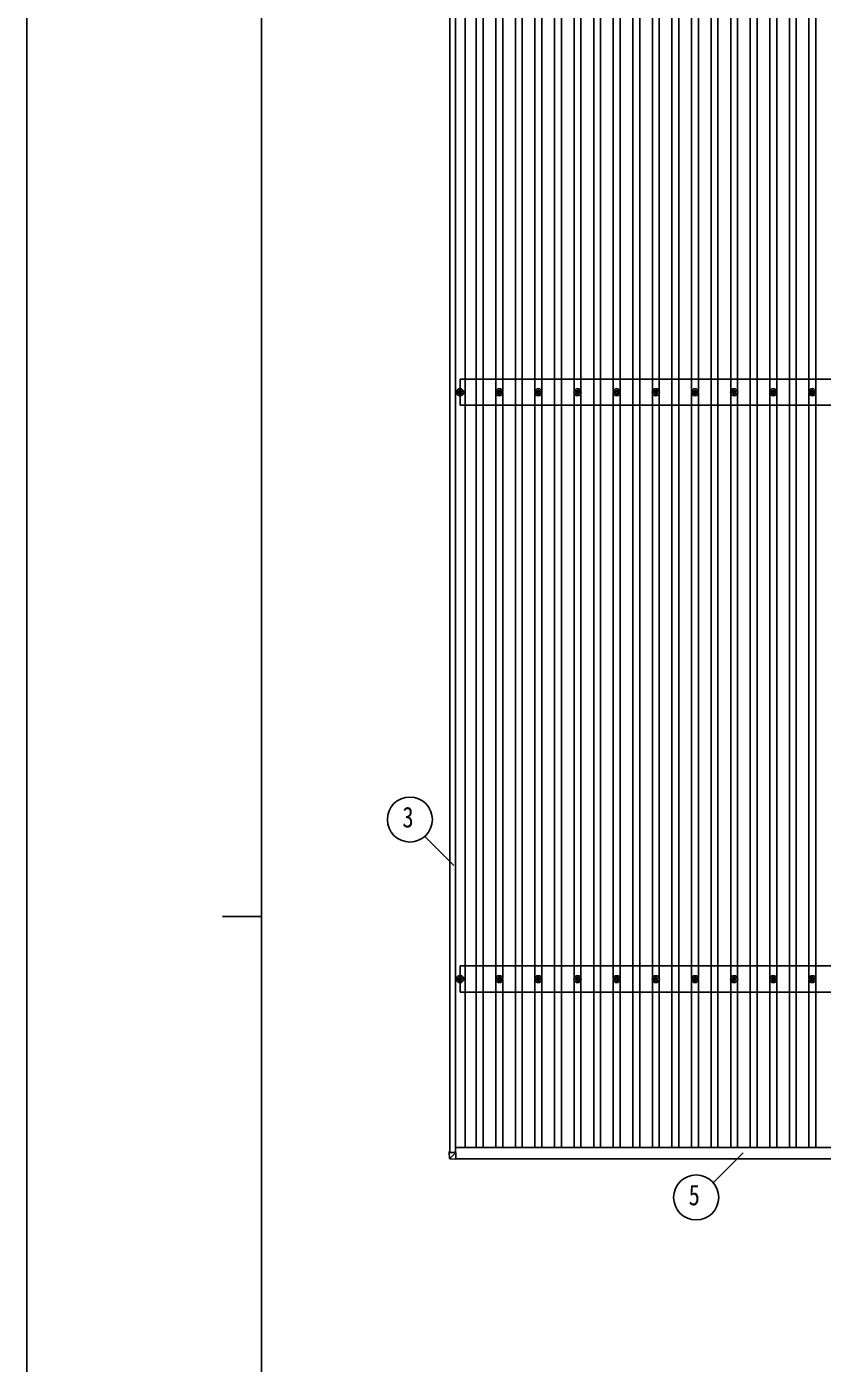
# Model space of a CAD drawing. Units: millimetres, scale not verified. Extents: x -16820 to 16820, y -11880 to 11880.
# Drawn here: x -16820 to -12755, y -1784 to 5048 of the extents above; entities that cross this region are included whole.
import ezdxf
from ezdxf.enums import TextEntityAlignment as Align

# ---------------------------------------------------------------- set-up
doc = ezdxf.new("R2010")
doc.units = ezdxf.units.MM
doc.header["$LTSCALE"] = 60
for name, color, linetype in [('0-5_YKK_13', 4, 'Continuous'), ('0-6_YKK_A1', 4, 'Continuous'), ('0-7_YKK_D', 6, 'Continuous'), ('0-8_YKK_ZWAK', 7, 'Continuous')]:
    doc.layers.add(name, color=color, linetype=linetype)
doc.styles.add('ＭＳ ゴシック', font='')
doc.styles.get('ＭＳ ゴシック').set_extended_font_data('MS Gothic')

msp = doc.modelspace()

# ---------------------------------------------------------------- linework, layer by layer
at = {"layer": '0-5_YKK_13'}
for p, q in [((-14615.84, 3181.44), (-14611.43, 3181.44)), ((-14615.84, 3177.94), (-14611.43, 3177.94)), ((-14607.6, 3189.69), (-14607.6, 3185.27)), ((-14607.6, 3174.11), (-14607.6, 3169.69)), ((-14604.1, 3189.69), (-14604.1, 3185.27)), ((-14604.1, 3174.11), (-14604.1, 3169.69)), ((-14600.26, 3181.44), (-14595.85, 3181.44)), ((-14600.26, 3177.94), (-14595.85, 3177.94)), ((-14415.84, 3181.44), (-14411.43, 3181.44)), ((-14415.84, 3177.94), (-14411.43, 3177.94)), ((-14407.6, 3189.69), (-14407.6, 3185.27)), ((-14407.6, 3174.11), (-14407.6, 3169.69)), ((-14404.1, 3189.69), (-14404.1, 3185.27)), ((-14404.1, 3174.11), (-14404.1, 3169.69)), ((-14400.26, 3181.44), (-14395.85, 3181.44)), ((-14400.26, 3177.94), (-14395.85, 3177.94)), ((-14215.84, 3181.44), (-14211.43, 3181.44)), ((-14215.84, 3177.94), (-14211.43, 3177.94)), ((-14207.6, 3189.69), (-14207.6, 3185.27)), ((-14207.6, 3174.11), (-14207.6, 3169.69)), ((-14204.1, 3189.69), (-14204.1, 3185.27)), ((-14204.1, 3174.11), (-14204.1, 3169.69)), ((-14200.26, 3181.44), (-14195.85, 3181.44)), ((-14200.26, 3177.94), (-14195.85, 3177.94)), ((-14015.84, 3181.44), (-14011.43, 3181.44)), ((-14015.84, 3177.94), (-14011.43, 3177.94)), ((-14007.6, 3189.69), (-14007.6, 3185.27)), ((-14007.6, 3174.11), (-14007.6, 3169.69)), ((-14004.1, 3189.69), (-14004.1, 3185.27)), ((-14004.1, 3174.11), (-14004.1, 3169.69)), ((-14000.26, 3181.44), (-13995.85, 3181.44)), ((-14000.26, 3177.94), (-13995.85, 3177.94)), ((-13815.84, 3181.44), (-13811.43, 3181.44)), ((-13815.84, 3177.94), (-13811.43, 3177.94)), ((-13807.6, 3189.69), (-13807.6, 3185.27)), ((-13807.6, 3174.11), (-13807.6, 3169.69)), ((-13804.1, 3189.69), (-13804.1, 3185.27)), ((-13804.1, 3174.11), (-13804.1, 3169.69)), ((-13800.26, 3181.44), (-13795.85, 3181.44)), ((-13800.26, 3177.94), (-13795.85, 3177.94)), ((-13615.84, 3181.44), (-13611.43, 3181.44)), ((-13615.84, 3177.94), (-13611.43, 3177.94)), ((-13607.6, 3189.69), (-13607.6, 3185.27)), ((-13607.6, 3174.11), (-13607.6, 3169.69)), ((-13604.1, 3189.69), (-13604.1, 3185.27)), ((-13604.1, 3174.11), (-13604.1, 3169.69)), ((-13600.26, 3181.44), (-13595.85, 3181.44)), ((-13600.26, 3177.94), (-13595.85, 3177.94)), ((-13415.84, 3181.44), (-13411.43, 3181.44)), ((-13415.84, 3177.94), (-13411.43, 3177.94)), ((-13407.6, 3189.69), (-13407.6, 3185.27)), ((-13407.6, 3174.11), (-13407.6, 3169.69)), ((-13404.1, 3189.69), (-13404.1, 3185.27)), ((-13404.1, 3174.11), (-13404.1, 3169.69)), ((-13400.26, 3181.44), (-13395.85, 3181.44)), ((-13400.26, 3177.94), (-13395.85, 3177.94)), ((-13215.84, 3181.44), (-13211.43, 3181.44)), ((-13215.84, 3177.94), (-13211.43, 3177.94)), ((-13207.6, 3189.69), (-13207.6, 3185.27)), ((-13207.6, 3174.11), (-13207.6, 3169.69)), ((-13204.1, 3189.69), (-13204.1, 3185.27)), ((-13204.1, 3174.11), (-13204.1, 3169.69)), ((-13200.26, 3181.44), (-13195.85, 3181.44)), ((-13200.26, 3177.94), (-13195.85, 3177.94)), ((-13015.84, 3181.44), (-13011.43, 3181.44)), ((-13015.84, 3177.94), (-13011.43, 3177.94)), ((-13007.6, 3189.69), (-13007.6, 3185.27)), ((-13007.6, 3174.11), (-13007.6, 3169.69)), ((-13004.1, 3189.69), (-13004.1, 3185.27)), ((-13004.1, 3174.11), (-13004.1, 3169.69)), ((-13000.26, 3181.44), (-12995.85, 3181.44)), ((-13000.26, 3177.94), (-12995.85, 3177.94)), ((-12815.84, 3181.44), (-12811.43, 3181.44)), ((-12815.84, 3177.94), (-12811.43, 3177.94)), ((-12807.6, 3189.69), (-12807.6, 3185.27)), ((-12807.6, 3174.11), (-12807.6, 3169.69)), ((-12804.1, 3189.69), (-12804.1, 3185.27)), ((-12804.1, 3174.11), (-12804.1, 3169.69)), ((-12800.26, 3181.44), (-12795.85, 3181.44)), ((-12800.26, 3177.94), (-12795.85, 3177.94)), ((-14615.84, 181.44), (-14611.43, 181.44)), ((-14615.84, 177.94), (-14611.43, 177.94)), ((-14607.6, 189.69), (-14607.6, 185.27)), ((-14607.6, 174.11), (-14607.6, 169.69)), ((-14604.1, 189.69), (-14604.1, 185.27)), ((-14604.1, 174.11), (-14604.1, 169.69)), ((-14600.26, 181.44), (-14595.85, 181.44)), ((-14600.26, 177.94), (-14595.85, 177.94)), ((-14415.84, 181.44), (-14411.43, 181.44)), ((-14415.84, 177.94), (-14411.43, 177.94)), ((-14407.6, 189.69), (-14407.6, 185.27)), ((-14407.6, 174.11), (-14407.6, 169.69)), ((-14404.1, 189.69), (-14404.1, 185.27)), ((-14404.1, 174.11), (-14404.1, 169.69)), ((-14400.26, 181.44), (-14395.85, 181.44)), ((-14400.26, 177.94), (-14395.85, 177.94)), ((-14215.84, 181.44), (-14211.43, 181.44)), ((-14215.84, 177.94), (-14211.43, 177.94)), ((-14207.6, 189.69), (-14207.6, 185.27)), ((-14207.6, 174.11), (-14207.6, 169.69)), ((-14204.1, 189.69), (-14204.1, 185.27)), ((-14204.1, 174.11), (-14204.1, 169.69)), ((-14200.26, 181.44), (-14195.85, 181.44)), ((-14200.26, 177.94), (-14195.85, 177.94)), ((-14015.84, 181.44), (-14011.43, 181.44)), ((-14015.84, 177.94), (-14011.43, 177.94)), ((-14007.6, 189.69), (-14007.6, 185.27)), ((-14007.6, 174.11), (-14007.6, 169.69)), ((-14004.1, 189.69), (-14004.1, 185.27)), ((-14004.1, 174.11), (-14004.1, 169.69)), ((-14000.26, 181.44), (-13995.85, 181.44)), ((-14000.26, 177.94), (-13995.85, 177.94)), ((-13815.84, 181.44), (-13811.43, 181.44)), ((-13815.84, 177.94), (-13811.43, 177.94)), ((-13807.6, 189.69), (-13807.6, 185.27)), ((-13807.6, 174.11), (-13807.6, 169.69)), ((-13804.1, 189.69), (-13804.1, 185.27)), ((-13804.1, 174.11), (-13804.1, 169.69)), ((-13800.26, 181.44), (-13795.85, 181.44)), ((-13800.26, 177.94), (-13795.85, 177.94)), ((-13615.84, 181.44), (-13611.43, 181.44)), ((-13615.84, 177.94), (-13611.43, 177.94)), ((-13607.6, 189.69), (-13607.6, 185.27)), ((-13607.6, 174.11), (-13607.6, 169.69)), ((-13604.1, 189.69), (-13604.1, 185.27)), ((-13604.1, 174.11), (-13604.1, 169.69)), ((-13600.26, 181.44), (-13595.85, 181.44)), ((-13600.26, 177.94), (-13595.85, 177.94)), ((-13415.84, 181.44), (-13411.43, 181.44)), ((-13415.84, 177.94), (-13411.43, 177.94)), ((-13407.6, 189.69), (-13407.6, 185.27)), ((-13407.6, 174.11), (-13407.6, 169.69)), ((-13404.1, 189.69), (-13404.1, 185.27)), ((-13404.1, 174.11), (-13404.1, 169.69)), ((-13400.26, 181.44), (-13395.85, 181.44)), ((-13400.26, 177.94), (-13395.85, 177.94)), ((-13215.84, 181.44), (-13211.43, 181.44)), ((-13215.84, 177.94), (-13211.43, 177.94)), ((-13207.6, 189.69), (-13207.6, 185.27)), ((-13207.6, 174.11), (-13207.6, 169.69)), ((-13204.1, 189.69), (-13204.1, 185.27)), ((-13204.1, 174.11), (-13204.1, 169.69)), ((-13200.26, 181.44), (-13195.85, 181.44)), ((-13200.26, 177.94), (-13195.85, 177.94)), ((-13015.84, 181.44), (-13011.43, 181.44)), ((-13015.84, 177.94), (-13011.43, 177.94)), ((-13007.6, 189.69), (-13007.6, 185.27)), ((-13007.6, 174.11), (-13007.6, 169.69)), ((-13004.1, 189.69), (-13004.1, 185.27)), ((-13004.1, 174.11), (-13004.1, 169.69)), ((-13000.26, 181.44), (-12995.85, 181.44)), ((-13000.26, 177.94), (-12995.85, 177.94)), ((-12815.84, 181.44), (-12811.43, 181.44)), ((-12815.84, 177.94), (-12811.43, 177.94)), ((-12807.6, 189.69), (-12807.6, 185.27)), ((-12807.6, 174.11), (-12807.6, 169.69)), ((-12804.1, 189.69), (-12804.1, 185.27)), ((-12804.1, 174.11), (-12804.1, 169.69)), ((-12800.26, 181.44), (-12795.85, 181.44)), ((-12800.26, 177.94), (-12795.85, 177.94)), ((-14661.66, -701.57), (-14661.66, -706.38)), ((-14659.79, -736.92), (-14661.66, -706.38)), ((-14660.72, -701.54), (-14658.36, -701.53)), ((-14659.76, -706.45), (-14627.36, -706.5)), ((-14659.16, -706.35), (-14659.16, -701.63)), ((-14658.95, -705.08), (-14659.16, -701.63)), ((-14659.04, -705.08), (-14659.04, -705.13)), ((-14658.36, -705.08), (-14659.04, -705.08)), ((-14658.36, -701.62), (-14658.69, -701.62)), ((-14627.39, -706.42), (-14658.69, -706.37)), ((-14658.36, -701.53), (-14658.36, -706.37)), ((-14657.92, -738.8), (-14627.36, -740.66)), ((-14627.36, -706.5), (-14657.8, -736.88)), ((-14627.36, -706.5), (-14627.36, -706.42)), ((-14627.36, -738.83), (-14627.36, -706.5)), ((-14627.36, -738.83), (-14627.36, -740.66))]:
    msp.add_line(p, q, dxfattribs=at)
msp.add_lwpolyline([(-14658.96, -706.36), (-14659.04, -705.13), (-14658.36, -705.13)], dxfattribs=at)
for centre, radius in [((-14605.85, 3179.69), 18.25), ((-14605.85, 3179.69), 10.15), ((-14605.85, 3179.69), 5.85), ((-14605.85, 3179.69), 5.25), ((-14405.85, 3179.69), 18.25), ((-14405.85, 3179.69), 10.15), ((-14405.85, 3179.69), 5.85), ((-14405.85, 3179.69), 5.25), ((-14205.85, 3179.69), 18.25), ((-14205.85, 3179.69), 10.15), ((-14205.85, 3179.69), 5.85), ((-14205.85, 3179.69), 5.25), ((-14005.85, 3179.69), 18.25), ((-14005.85, 3179.69), 10.15), ((-14005.85, 3179.69), 5.85), ((-14005.85, 3179.69), 5.25), ((-13805.85, 3179.69), 18.25), ((-13805.85, 3179.69), 10.15), ((-13805.85, 3179.69), 5.85), ((-13805.85, 3179.69), 5.25), ((-13605.85, 3179.69), 18.25), ((-13605.85, 3179.69), 10.15), ((-13605.85, 3179.69), 5.85), ((-13605.85, 3179.69), 5.25), ((-13405.85, 3179.69), 18.25), ((-13405.85, 3179.69), 10.15), ((-13405.85, 3179.69), 5.85), ((-13405.85, 3179.69), 5.25), ((-13205.85, 3179.69), 18.25), ((-13205.85, 3179.69), 10.15), ((-13205.85, 3179.69), 5.85), ((-13205.85, 3179.69), 5.25), ((-13005.85, 3179.69), 18.25), ((-13005.85, 3179.69), 10.15), ((-13005.85, 3179.69), 5.85), ((-13005.85, 3179.69), 5.25), ((-12805.85, 3179.69), 18.25), ((-12805.85, 3179.69), 10.15), ((-12805.85, 3179.69), 5.85), ((-12805.85, 3179.69), 5.25), ((-14605.85, 179.69), 18.25), ((-14605.85, 179.69), 10.15), ((-14605.85, 179.69), 5.85), ((-14605.85, 179.69), 5.25), ((-14405.85, 179.69), 18.25), ((-14405.85, 179.69), 10.15), ((-14405.85, 179.69), 5.85), ((-14405.85, 179.69), 5.25), ((-14205.85, 179.69), 18.25), ((-14205.85, 179.69), 10.15), ((-14205.85, 179.69), 5.85), ((-14205.85, 179.69), 5.25), ((-14005.85, 179.69), 18.25), ((-14005.85, 179.69), 10.15), ((-14005.85, 179.69), 5.85), ((-14005.85, 179.69), 5.25), ((-13805.85, 179.69), 18.25), ((-13805.85, 179.69), 10.15), ((-13805.85, 179.69), 5.85), ((-13805.85, 179.69), 5.25), ((-13605.85, 179.69), 18.25), ((-13605.85, 179.69), 10.15), ((-13605.85, 179.69), 5.85), ((-13605.85, 179.69), 5.25), ((-13405.85, 179.69), 18.25), ((-13405.85, 179.69), 10.15), ((-13405.85, 179.69), 5.85), ((-13405.85, 179.69), 5.25), ((-13205.85, 179.69), 18.25), ((-13205.85, 179.69), 10.15), ((-13205.85, 179.69), 5.85), ((-13205.85, 179.69), 5.25), ((-13005.85, 179.69), 18.25), ((-13005.85, 179.69), 10.15), ((-13005.85, 179.69), 5.85), ((-13005.85, 179.69), 5.25), ((-12805.85, 179.69), 18.25), ((-12805.85, 179.69), 10.15), ((-12805.85, 179.69), 5.85), ((-12805.85, 179.69), 5.25)]:
    msp.add_circle(centre, radius, dxfattribs=at)
msp.add_arc((-14657.8, -736.8), 2, 183.50806, 266.50804, dxfattribs=at)
for centre, major_axis, ratio, start_param, end_param in [((-14660.66, -701.57), (-1, 0), 0.033322, 4.7783711, 6.2831892), ((-14659.66, -706.38), (-2, 0), 0.033268, 0.0000002, 1.5185344), ((-14657.8, -736.8), (-2, -0.12), 0.057795, 6.2811464, 7.7996806), ((-14658.66, -701.63), (-0.501, 0), 0.033322, 4.7783711, 6.2831892), ((-14658.66, -706.35), (-0.501, 0), 0.033268, 0.0000002, 1.5185344), ((-14660, -700.87), (-2.1, 36.05), 0.055302, 3.141582, 3.1906491), ((-14627.36, -706.4), (-0.707, 0.001), 0.023584, 1.5338014, 1.5708169)]:
    msp.add_ellipse(centre, major_axis=major_axis, ratio=ratio, start_param=start_param, end_param=end_param, dxfattribs=at)
at = {"layer": '0-6_YKK_A1'}
for p, q in [((-14657.85, -706.37), (-14657.85, 10063.92)), ((-14628.85, -706.42), (-14628.85, 10063.86)), ((-14579.35, -681.68), (-14579.35, 10036.67)), ((-14523.35, -681.68), (-14523.35, 10036.67)), ((-14488.35, -681.68), (-14488.35, 10036.67)), ((-14323.35, -681.68), (-14323.35, 10036.67)), ((-14288.35, -681.68), (-14288.35, 10036.67)), ((-14123.35, -681.68), (-14123.35, 10036.67)), ((-14088.35, -681.68), (-14088.35, 10036.67)), ((-13923.35, -681.68), (-13923.35, 10036.67)), ((-13888.35, -681.68), (-13888.35, 10036.67)), ((-13723.35, -681.68), (-13723.35, 10036.67)), ((-13688.35, -681.68), (-13688.35, 10036.67)), ((-13523.35, -681.68), (-13523.35, 10036.67)), ((-13488.35, -681.68), (-13488.35, 10036.67)), ((-13323.35, -681.68), (-13323.35, 10036.67)), ((-13288.35, -681.68), (-13288.35, 10036.67)), ((-13123.35, -681.68), (-13123.35, 10036.67)), ((-13088.35, -681.68), (-13088.35, 10036.67)), ((-12923.35, -681.68), (-12923.35, 10036.67)), ((-12888.35, -681.68), (-12888.35, 10036.67)), ((-14423.35, 3184.87), (-14423.35, 6174.51)), ((-14388.35, 3184.87), (-14388.35, 6174.51)), ((-14223.35, 3184.87), (-14223.35, 6174.51)), ((-14188.35, 3184.87), (-14188.35, 6174.51)), ((-14023.35, 3184.87), (-14023.35, 6174.51)), ((-13988.35, 3184.87), (-13988.35, 6174.51)), ((-13823.35, 3184.87), (-13823.35, 6174.51)), ((-13788.35, 3184.87), (-13788.35, 6174.51)), ((-13623.35, 3184.87), (-13623.35, 6174.51)), ((-13588.35, 3184.87), (-13588.35, 6174.51)), ((-13423.35, 3184.87), (-13423.35, 6174.51)), ((-13388.35, 3184.87), (-13388.35, 6174.51)), ((-13223.35, 3184.87), (-13223.35, 6174.51)), ((-13188.35, 3184.87), (-13188.35, 6174.51)), ((-13023.35, 3184.87), (-13023.35, 6174.51)), ((-12988.35, 3184.87), (-12988.35, 6174.51)), ((-12823.35, 3184.87), (-12823.35, 6174.51)), ((-12788.35, 3184.87), (-12788.35, 6174.51)), ((-9205.85, 3246.69), (-14605.85, 3246.69)), ((-14605.85, 3112.69), (-14605.85, 3246.69)), ((-14423.35, 184.87), (-14423.35, 3174.51)), ((-14388.35, 184.87), (-14388.35, 3174.51)), ((-14223.35, 184.87), (-14223.35, 3174.51)), ((-14188.35, 184.87), (-14188.35, 3174.51)), ((-14023.35, 184.87), (-14023.35, 3174.51)), ((-13988.35, 184.87), (-13988.35, 3174.51)), ((-13823.35, 184.87), (-13823.35, 3174.51)), ((-13788.35, 184.87), (-13788.35, 3174.51)), ((-13623.35, 184.87), (-13623.35, 3174.51)), ((-13588.35, 184.87), (-13588.35, 3174.51)), ((-13423.35, 184.87), (-13423.35, 3174.51)), ((-13388.35, 184.87), (-13388.35, 3174.51)), ((-13223.35, 184.87), (-13223.35, 3174.51)), ((-13188.35, 184.87), (-13188.35, 3174.51)), ((-13023.35, 184.87), (-13023.35, 3174.51)), ((-12988.35, 184.87), (-12988.35, 3174.51)), ((-12823.35, 184.87), (-12823.35, 3174.51)), ((-12788.35, 184.87), (-12788.35, 3174.51)), ((-9205.85, 3112.69), (-14605.85, 3112.69)), ((-9205.85, 246.69), (-14605.85, 246.69)), ((-14605.85, 112.69), (-14605.85, 246.69)), ((-14423.35, -681.68), (-14423.35, 174.51)), ((-14388.35, -681.68), (-14388.35, 174.51)), ((-14223.35, -681.68), (-14223.35, 174.51)), ((-14188.35, -681.68), (-14188.35, 174.51)), ((-14023.35, -681.68), (-14023.35, 174.51)), ((-13988.35, -681.68), (-13988.35, 174.51)), ((-13823.35, -681.68), (-13823.35, 174.51)), ((-13788.35, -681.68), (-13788.35, 174.51)), ((-13623.35, -681.68), (-13623.35, 174.51)), ((-13588.35, -681.68), (-13588.35, 174.51)), ((-13423.35, -681.68), (-13423.35, 174.51)), ((-13388.35, -681.68), (-13388.35, 174.51)), ((-13223.35, -681.68), (-13223.35, 174.51)), ((-13188.35, -681.68), (-13188.35, 174.51)), ((-13023.35, -681.68), (-13023.35, 174.51)), ((-12988.35, -681.68), (-12988.35, 174.51)), ((-12823.35, -681.68), (-12823.35, 174.51)), ((-12788.35, -681.68), (-12788.35, 174.51)), ((-9205.85, 112.69), (-14605.85, 112.69)), ((-14628.85, -681.68), (-9182.85, -681.68)), ((-14627.36, -738.83), (-9185.14, -738.83))]:
    msp.add_line(p, q, dxfattribs=at)
at = {"layer": '0-7_YKK_D'}
for p, q in [((-14786.76, 908.3), (-14637.97, 759.51)), ((-13312.08, -861.81), (-13158.74, -708.47))]:
    msp.add_line(p, q, dxfattribs=at)
for centre in [(-14862.4, 995.19), (-13399.84, -936.44)]:
    msp.add_circle(centre, 115.2, dxfattribs=at)
at = {"layer": '0-8_YKK_ZWAK'}
for p, q in [((-15619.92, -10100), (-15619.92, 11100)), ((-15819.92, 500), (-15619.92, 500))]:
    msp.add_line(p, q, dxfattribs=at)
msp.add_lwpolyline([(-16820, -11880), (16820, -11880), (16820, 11880), (-16820, 11880)], close=True, dxfattribs=at)

# ---------------------------------------------------------------- texts
at = {"layer": '0-7_YKK_D', "style": 'ＭＳ ゴシック', "width": 0.8}
for s, p in [('3', (-14900.8, 923.19)), ('5', (-13438.24, -1008.44))]:
    msp.add_text(s, height=105.6, dxfattribs=at).set_placement(p, align=Align.BOTTOM_LEFT)

doc.saveas('drawing.dxf')
